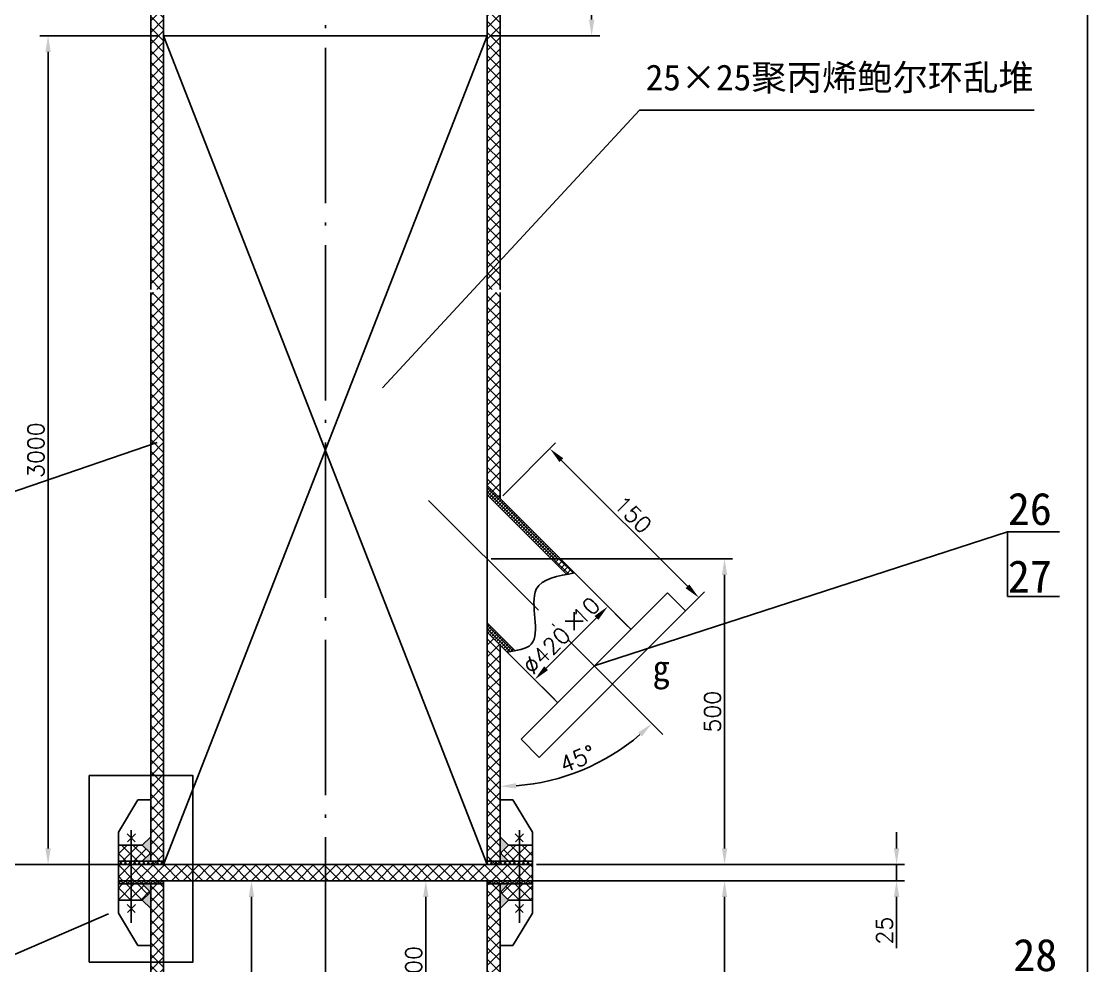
# Model space of a CAD drawing. Extents: x -699 to 795, y -2090 to -821.
# Drawn here: x 286.7 to 452.7, y -1813.9 to -1668 of the extents above; entities that cross this region are included whole.
import ezdxf

# ---------------------------------------------------------------- set-up
doc = ezdxf.new("R2010")
doc.units = 0
doc.header["$MEASUREMENT"] = 0
doc.linetypes.add('ACAD_ISO04W100', pattern=[30.5, 24, -3, 0.5, -3])
doc.layers.get('DEFPOINTS').update_dxf_attribs({"linetype": 'CONTINUOUS'})
for name, color, linetype in [('中线', 1, 'ACAD_ISO04W100'), ('文字', 6, 'CONTINUOUS'), ('标注', 5, 'CONTINUOUS'), ('边框线', 7, 'CONTINUOUS')]:
    doc.layers.add(name, color=color, linetype=linetype)
doc.styles.get("Standard").update_dxf_attribs({"font": 'txt.shx'})
doc.styles.add('临时', font='SIMFANG.TTF', dxfattribs={"height": 4})
doc.styles.add('文字', font='SIMFANG.TTF', dxfattribs={"height": 5})
doc.dimstyles.get("Standard").update_dxf_attribs({"dimtxt": 2.5, "dimasz": 2.5, "dimexe": 1.25, "dimexo": 0.625, "dimtad": 1, "dimdec": 4, "dimdsep": 46, "dimlunit": 6, "dimtxsty": 'Standard', "dimcen": 2.5, "dimadec": 0, "dimazin": 0, "dimtfac": 1, "dimtdec": 4, "dimtmove": 0, "dimatfit": 3, "dimfxl": 1, "dimtolj": 1, "dimtzin": 0, "dimarcsym": 0})
pattern_1 = [(45, (-113.764, -71.2914), (-0.8838835, 0.8838835), []), (135, (-113.764, -71.2914), (-0.8838835, -0.8838835), [])]
pattern_2 = [(45, (-113.764, -71.2914), (-0.35355339, 0.35355339), []), (135, (-113.764, -71.2914), (-0.35355339, -0.35355339), [])]

# ---------------------------------------------------------------- blocks, each defined once
blk = doc.blocks.new('*D54')
at = {"layer": 'DEFPOINTS', "color": 0}
for p in [(333.62, -1800.81), (322.2, -1858.43), (333.86, -1858.43)]:
    blk.add_point(p, dxfattribs=at)
at = {"layer": '标注', "color": 0, "lineweight": -2}
for p, q in [((333, -1800.81), (320.95, -1800.81)), ((322.2, -1803.31), (322.2, -1855.93)), ((333.24, -1858.43), (320.95, -1858.43))]:
    blk.add_line(p, q, dxfattribs=at)
at = {"layer": '标注', "color": 0}
for points in [[(321.78, -1803.31), (322.62, -1803.31), (322.2, -1800.81)], [(321.78, -1855.93), (322.62, -1855.93), (322.2, -1858.43)]]:
    blk.add_solid(points, dxfattribs=at)
at = {"layer": '标注', "color": 0, "insert": (320.33, -1833.91), "char_height": 2.5, "attachment_point": 5, "rotation": 90}
blk.add_mtext('\\A1;800', dxfattribs=at)
blk = doc.blocks.new('*D57')
at = {"layer": 'DEFPOINTS', "color": 0}
for p in [(358.62, -1800.81), (395.32, -1800.81), (378.62, -1983.43)]:
    blk.add_point(p, dxfattribs=at)
at = {"layer": '标注', "color": 0, "lineweight": -2}
for p, q in [((359.25, -1800.81), (396.57, -1800.81)), ((395.32, -1980.93), (395.32, -1803.31)), ((379.25, -1983.43), (396.57, -1983.43))]:
    blk.add_line(p, q, dxfattribs=at)
at = {"layer": '标注', "color": 0}
for points in [[(394.91, -1803.31), (395.74, -1803.31), (395.32, -1800.81)], [(394.91, -1980.93), (395.74, -1980.93), (395.32, -1983.43)]]:
    blk.add_solid(points, dxfattribs=at)
at = {"layer": '标注', "color": 0, "insert": (393.45, -1892.12), "char_height": 2.5, "attachment_point": 5, "rotation": 90}
blk.add_mtext('\\A1;3300', dxfattribs=at)
blk = doc.blocks.new('*D58')
at = {"layer": 'DEFPOINTS', "color": 0}
for p in [(349.15, -1800.81), (350.04, -1800.81), (354.15, -1827.44)]:
    blk.add_point(p, dxfattribs=at)
at = {"layer": '标注', "color": 0, "lineweight": -2}
for p, q in [((349.41, -1800.81), (347.9, -1800.81)), ((349.15, -1824.94), (349.15, -1803.31)), ((353.52, -1827.44), (347.9, -1827.44))]:
    blk.add_line(p, q, dxfattribs=at)
at = {"layer": '标注', "color": 0}
for points in [[(348.73, -1803.31), (349.57, -1803.31), (349.15, -1800.81)], [(348.73, -1824.94), (349.57, -1824.94), (349.15, -1827.44)]]:
    blk.add_solid(points, dxfattribs=at)
at = {"layer": '标注', "color": 0, "insert": (347.27, -1814.13), "char_height": 2.5, "attachment_point": 5, "rotation": 90}
blk.add_mtext('\\A1;400', dxfattribs=at)
blk = doc.blocks.new('*D59')
at = {"layer": 'DEFPOINTS', "color": 0}
for p in [(358.62, -1751.06), (377.91, -1798.31), (395.32, -1798.31)]:
    blk.add_point(p, dxfattribs=at)
at = {"layer": '标注', "color": 0, "lineweight": -2}
for p, q in [((359.25, -1751.06), (396.57, -1751.06)), ((395.32, -1753.56), (395.32, -1795.81)), ((378.54, -1798.31), (396.57, -1798.31))]:
    blk.add_line(p, q, dxfattribs=at)
at = {"layer": '标注', "color": 0}
for points in [[(394.91, -1753.56), (395.74, -1753.56), (395.32, -1751.06)], [(394.91, -1795.81), (395.74, -1795.81), (395.32, -1798.31)]]:
    blk.add_solid(points, dxfattribs=at)
at = {"layer": '标注', "color": 0, "insert": (393.45, -1774.69), "char_height": 2.5, "attachment_point": 5, "rotation": 90}
blk.add_mtext('\\A1;500', dxfattribs=at)
blk = doc.blocks.new('*D60')
at = {"layer": 'DEFPOINTS', "color": 0}
for p in [(276.22, -1510.43), (308.62, -1510.43), (308.62, -1798.31)]:
    blk.add_point(p, dxfattribs=at)
at = {"layer": '标注', "color": 0, "lineweight": -2}
for p, q in [((308, -1510.43), (274.97, -1510.43)), ((276.22, -1795.81), (276.22, -1512.93)), ((308, -1798.31), (274.97, -1798.31))]:
    blk.add_line(p, q, dxfattribs=at)
at = {"layer": '标注', "color": 0}
for points in [[(275.8, -1512.93), (276.63, -1512.93), (276.22, -1510.43)], [(275.8, -1795.81), (276.63, -1795.81), (276.22, -1798.31)]]:
    blk.add_solid(points, dxfattribs=at)
at = {"layer": '标注', "color": 0, "insert": (274.34, -1654.37), "char_height": 2.5, "attachment_point": 5, "rotation": 90}
blk.add_mtext('\\A1;6185', dxfattribs=at)
blk = doc.blocks.new('*D70')
at = {"layer": 'DEFPOINTS', "color": 0}
for p in [(360.62, -1741.75), (391.35, -1757.07), (383.65, -1764.78)]:
    blk.add_point(p, dxfattribs=at)
at = {"layer": '标注', "color": 0, "lineweight": -2}
for p, q in [((361.06, -1741.31), (369.21, -1733.16)), ((370.09, -1735.81), (389.58, -1755.3)), ((384.09, -1764.33), (392.24, -1756.19))]:
    blk.add_line(p, q, dxfattribs=at)
at = {"layer": '标注', "color": 0}
for points in [[(370.39, -1735.52), (369.8, -1736.11), (368.32, -1734.04)], [(389.88, -1755.01), (389.29, -1755.6), (391.35, -1757.07)]]:
    blk.add_solid(points, dxfattribs=at)
at = {"layer": '标注', "color": 0, "insert": (381.16, -1744.23), "char_height": 2.5, "attachment_point": 5, "rotation": 315}
blk.add_mtext('\\A1;150', dxfattribs=at)
blk = doc.blocks.new('*D80')
at = {"layer": 'DEFPOINTS', "color": 0}
for p in [(380.83, -1761.96), (365.98, -1769.73), (369.52, -1773.27)]:
    blk.add_point(p, dxfattribs=at)
at = {"layer": '标注', "color": 0, "lineweight": -2}
for p, q in [((380.39, -1761.52), (376.41, -1757.53)), ((375.52, -1760.18), (367.74, -1767.96)), ((369.08, -1772.83), (365.09, -1768.85))]:
    blk.add_line(p, q, dxfattribs=at)
at = {"layer": '标注', "color": 0}
for points in [[(375.23, -1759.89), (375.82, -1760.48), (377.29, -1758.42)], [(367.45, -1767.67), (368.04, -1768.26), (365.98, -1769.73)]]:
    blk.add_solid(points, dxfattribs=at)
at = {"layer": '标注', "color": 0, "insert": (370.11, -1762.94), "char_height": 2.5, "attachment_point": 5, "rotation": 45}
blk.add_mtext('\\A1;%%c420 10', dxfattribs=at)
blk = doc.blocks.new('*D85')
at = {"layer": 'DEFPOINTS', "color": 0}
for p in [(333.62, -1318.14), (451.41, -1318.14), (389.52, -1983.43)]:
    blk.add_point(p, dxfattribs=at)
at = {"layer": '标注', "color": 0, "lineweight": -2}
for p, q in [((334.25, -1318.14), (452.66, -1318.14)), ((451.41, -1980.93), (451.41, -1320.64)), ((390.14, -1983.43), (452.66, -1983.43))]:
    blk.add_line(p, q, dxfattribs=at)
at = {"layer": '标注', "color": 0}
for points in [[(450.99, -1320.64), (451.83, -1320.64), (451.41, -1318.14)], [(450.99, -1980.93), (451.83, -1980.93), (451.41, -1983.43)]]:
    blk.add_solid(points, dxfattribs=at)
at = {"layer": '标注', "color": 0, "insert": (449.53, -1650.79), "char_height": 2.5, "attachment_point": 5, "rotation": 90}
blk.add_mtext('\\A1;~11305', dxfattribs=at)
blk = doc.blocks.new('*D87')
at = {"layer": 'DEFPOINTS', "color": 0}
for p in [(349.59, -1742.03), (360.62, -1764.38), (385.78, -1778.22), (369.21, -1785.11), (360.62, -1822.59)]:
    blk.add_point(p, dxfattribs=at)
at = {"layer": '标注', "color": 0, "lineweight": -2}
blk.add_arc((360.62, -1753.06), 33.18, 274.3181, 310.6819, dxfattribs=at)
at = {"layer": '标注', "color": 0}
for points in [[(381.97, -1777.92), (382.53, -1778.53), (384.08, -1776.52)], [(363.14, -1786.56), (363.1, -1785.73), (360.62, -1786.24)]]:
    blk.add_solid(points, dxfattribs=at)
at = {"layer": '标注', "color": 0, "insert": (372.6, -1781.98), "char_height": 2.5, "attachment_point": 5, "rotation": 22.5}
blk.add_mtext('\\A1;45°', dxfattribs=at)
blk = doc.blocks.new('*D88')
at = {"layer": 'DEFPOINTS', "color": 0}
for p in [(365.62, -1798.31), (365.62, -1800.81), (421.91, -1800.81)]:
    blk.add_point(p, dxfattribs=at)
at = {"layer": '标注', "color": 0, "lineweight": -2}
for p, q in [((421.91, -1795.81), (421.91, -1793.31)), ((366.25, -1798.31), (423.16, -1798.31)), ((421.91, -1798.31), (421.91, -1800.81)), ((366.25, -1800.81), (423.16, -1800.81)), ((421.91, -1803.31), (421.91, -1811.23))]:
    blk.add_line(p, q, dxfattribs=at)
at = {"layer": '标注', "color": 0}
for points in [[(421.49, -1795.81), (422.33, -1795.81), (421.91, -1798.31)], [(421.49, -1803.31), (422.33, -1803.31), (421.91, -1800.81)]]:
    blk.add_solid(points, dxfattribs=at)
at = {"layer": '标注', "color": 0, "insert": (420.04, -1808.52), "char_height": 2.5, "attachment_point": 5, "rotation": 90}
blk.add_mtext('\\A1;25', dxfattribs=at)
blk = doc.blocks.new('*D199')
at = {"layer": 'DEFPOINTS', "color": 0}
for p in [(290.76, -1670.23), (308.62, -1670.23), (308.62, -1798.31)]:
    blk.add_point(p, dxfattribs=at)
at = {"layer": '标注', "color": 0, "lineweight": -2}
for p, q in [((308, -1670.23), (289.51, -1670.23)), ((290.76, -1795.81), (290.76, -1672.73)), ((308, -1798.31), (289.51, -1798.31))]:
    blk.add_line(p, q, dxfattribs=at)
at = {"layer": '标注', "color": 0}
for points in [[(290.35, -1672.73), (291.18, -1672.73), (290.76, -1670.23)], [(290.35, -1795.81), (291.18, -1795.81), (290.76, -1798.31)]]:
    blk.add_solid(points, dxfattribs=at)
at = {"layer": '标注', "color": 0, "insert": (288.89, -1734.27), "char_height": 2.5, "attachment_point": 5, "rotation": 90}
blk.add_mtext('\\A1;3000', dxfattribs=at)
blk = doc.blocks.new('*D200')
at = {"layer": 'DEFPOINTS', "color": 0}
for p in [(365.62, -1657.87), (374.78, -1657.87), (358.62, -1670.23)]:
    blk.add_point(p, dxfattribs=at)
at = {"layer": '标注', "color": 0, "lineweight": -2}
for p, q in [((366.25, -1657.87), (376.03, -1657.87)), ((374.78, -1667.73), (374.78, -1660.37)), ((359.25, -1670.23), (376.03, -1670.23))]:
    blk.add_line(p, q, dxfattribs=at)
at = {"layer": '标注', "color": 0}
for points in [[(374.36, -1660.37), (375.19, -1660.37), (374.78, -1657.87)], [(374.36, -1667.73), (375.19, -1667.73), (374.78, -1670.23)]]:
    blk.add_solid(points, dxfattribs=at)
at = {"layer": '标注', "color": 0, "insert": (372.9, -1664.05), "char_height": 2.5, "attachment_point": 5, "rotation": 90}
blk.add_mtext('\\A1;150', dxfattribs=at)

msp = doc.modelspace()

# ---------------------------------------------------------------- hatches: boundary and pattern name
at = {"layer": '标注'}
h = msp.add_hatch(dxfattribs=at)
h.set_pattern_fill('ANSI37', color=256, scale=10, style=0)
h.set_pattern_definition(pattern_1)
h.paths.add_polyline_path([(308.62135, -1611.04278), (306.62135, -1610.9241), (306.62135, -1668.92946), (306.62135, -1709.42164), (308.62135, -1709.42164), (308.62135, -1671.92946)])
h.paths.add_polyline_path([(360.62135, -1614.12832), (358.62135, -1614.00965), (358.62135, -1709.42164), (360.62135, -1709.42164), (360.62135, -1704.42163), (360.62135, -1668.92946)])
h = msp.add_hatch(dxfattribs=at)
h.set_pattern_fill('ANSI37', color=256, scale=10, style=0)
h.set_pattern_definition(pattern_1)
h.paths.add_polyline_path([(308.62135, -1709.92164), (306.62135, -1709.92164), (306.62135, -1834.5773), (308.62135, -1836.67946)])
h = msp.add_hatch(dxfattribs=at)
h.set_pattern_fill('ANSI37', color=256, scale=10, style=0)
h.set_pattern_definition(pattern_1)
h.paths.add_polyline_path([(358.62135, -1739.74784), (360.62135, -1741.74784), (360.62135, -1709.92164), (358.62135, -1709.92164)])
h = msp.add_hatch(dxfattribs=at)
h.set_pattern_fill('ANSI37', color=256, scale=3, style=0)
h.set_pattern_definition([(45, (-113.764, -57.5195), (-0.26516504, 0.26516504), []), (135, (-113.764, -57.5195), (-0.26516504, -0.26516504), [])])
edge = h.paths.add_edge_path()
edge.add_line((358.62135, -1760.96104), (358.62135, -1762.37526))
edge.add_line((358.62135, -1762.37526), (361.71249, -1765.4664))
edge.add_spline(control_points=[(361.71249, -1765.4664), (362.12768, -1765.40904), (362.54288, -1765.35167), (362.94179, -1765.28149)], knot_values=[17.750616968, 17.750616968, 17.750616968, 17.750616968, 18.841984224, 18.841984224, 18.841984224, 18.841984224], degree=3, periodic=0)
edge.add_line((362.94179, -1765.28149), (358.62135, -1760.96104))
h.paths.add_polyline_path([(358.62135, -1739.74784), (358.62135, -1741.16205), (368.60906, -1751.14977), (370.02327, -1751.14977)])
h = msp.add_hatch(dxfattribs=at)
h.set_pattern_fill('ANSI37', color=256, scale=5, style=0)
h.set_pattern_definition([(45, (-113.764, -57.5195), (-0.44194174, 0.44194174), []), (135, (-113.764, -57.5195), (-0.44194174, -0.44194174), [])])
edge = h.paths.add_edge_path()
edge.add_line((370.02327, -1751.14977), (368.60906, -1751.14977))
edge.add_line((368.60906, -1751.14977), (370.91719, -1753.4579))
edge.add_spline(control_points=[(370.91719, -1753.4579), (371.3159, -1753.38637), (371.7216, -1753.32008), (372.1273, -1753.25379)], knot_values=[0, 0, 0, 0, 1.026539114, 1.026539114, 1.026539114, 1.026539114], degree=3, periodic=0)
edge.add_line((372.1273, -1753.25379), (370.02327, -1751.14977))
h = msp.add_hatch(dxfattribs=at)
h.set_pattern_fill('ANSI37', color=256, scale=10, style=0)
h.set_pattern_definition(pattern_1)
h.paths.add_polyline_path([(360.62135, -1764.37526), (358.62135, -1762.37526), (358.62135, -1777.94658), (360.62135, -1777.94658)])
h = msp.add_hatch(dxfattribs=at)
h.set_pattern_fill('ANSI37', color=256, scale=10, style=0)
h.set_pattern_definition(pattern_1)
h.paths.add_polyline_path([(360.62135, -1778.14713), (358.62135, -1776.14713), (358.62135, -1823.84046), (360.62135, -1822.58733)])
h = msp.add_hatch(color=256, dxfattribs=at)
h.paths.add_polyline_path([(306.62135, -1794.01329), (305.32135, -1795.31329), (306.47135, -1796.46329), (306.47135, -1796.66329), (305.32135, -1797.81329), (306.62135, -1797.81329)])
h.paths.add_polyline_path([(306.62135, -1801.31329), (305.32135, -1801.31329), (306.47135, -1802.46329), (306.47135, -1802.66329), (305.32135, -1803.81329), (306.62135, -1805.11329)])
h = msp.add_hatch(color=256, dxfattribs=at)
h.paths.add_polyline_path([(361.92135, -1795.31329), (360.62135, -1794.01329), (360.62135, -1797.81329), (361.92135, -1797.81329), (360.77135, -1796.66329), (360.77135, -1796.46329)])
h.paths.add_polyline_path([(361.92135, -1801.31329), (360.62135, -1801.31329), (360.62135, -1805.11329), (361.92135, -1803.81329), (360.77135, -1802.66329), (360.77135, -1802.46329)])
h = msp.add_hatch(dxfattribs=at)
h.set_pattern_fill('ANSI37', color=256, scale=10, style=0)
h.set_pattern_definition(pattern_1)
h.paths.add_polyline_path([(305.32135, -1795.31329), (303.62135, -1795.31329), (303.62135, -1797.81329), (305.32135, -1797.81329), (306.47135, -1796.66329), (306.47135, -1796.46329)])
h.paths.add_polyline_path([(303.62135, -1795.31329), (301.62135, -1795.31329), (301.62135, -1797.81329), (303.62135, -1797.81329)])
h.paths.add_polyline_path([(303.62135, -1798.31329), (301.62135, -1798.31329), (301.62135, -1800.81329), (303.62135, -1800.81329)])
h.paths.add_polyline_path([(306.62135, -1798.31329), (303.62135, -1798.31329), (303.62135, -1800.81329), (306.62135, -1800.81329)])
h.paths.add_polyline_path([(303.62135, -1801.31329), (301.62135, -1801.31329), (301.62135, -1803.81329), (303.62135, -1803.81329)])
h.paths.add_polyline_path([(306.47135, -1802.46329), (305.32135, -1801.31329), (303.62135, -1801.31329), (303.62135, -1803.81329), (305.32135, -1803.81329), (306.47135, -1802.66329)])
h = msp.add_hatch(dxfattribs=at)
h.set_pattern_fill('ANSI37', color=256, scale=10, style=0)
h.set_pattern_definition(pattern_1)
h.paths.add_polyline_path([(363.62135, -1795.31329), (361.92135, -1795.31329), (360.77135, -1796.46329), (360.77135, -1796.66329), (361.92135, -1797.81329), (363.62135, -1797.81329)])
h.paths.add_polyline_path([(365.62135, -1795.31329), (363.62135, -1795.31329), (363.62135, -1797.81329), (365.62135, -1797.81329)])
h.paths.add_polyline_path([(363.62135, -1798.31329), (360.62135, -1798.31329), (360.62135, -1800.81329), (363.62135, -1800.81329)])
h.paths.add_polyline_path([(365.62135, -1798.31329), (363.62135, -1798.31329), (363.62135, -1800.81329), (365.62135, -1800.81329)])
h = msp.add_hatch(dxfattribs=at)
h.set_pattern_fill('ANSI37', color=256, scale=4, style=0)
h.set_pattern_definition(pattern_2)
h.paths.add_polyline_path([(308.62135, -1797.81329), (303.62135, -1797.81329), (303.62135, -1798.31329), (308.62135, -1798.31329)])
h.paths.add_polyline_path([(303.62135, -1797.81329), (301.62135, -1797.81329), (301.62135, -1798.31329), (303.62135, -1798.31329)])
h.paths.add_polyline_path([(303.62135, -1800.81329), (301.62135, -1800.81329), (301.62135, -1801.31329), (303.62135, -1801.31329)])
h.paths.add_polyline_path([(308.62135, -1800.81329), (303.62135, -1800.81329), (303.62135, -1801.31329), (308.62135, -1801.31329)])
h = msp.add_hatch(dxfattribs=at)
h.set_pattern_fill('ANSI37', color=256, scale=4, style=0)
h.set_pattern_definition(pattern_2)
h.paths.add_polyline_path([(363.62135, -1797.81329), (358.62135, -1797.81329), (358.62135, -1798.31329), (363.62135, -1798.31329)])
h.paths.add_polyline_path([(365.62135, -1797.81329), (363.62135, -1797.81329), (363.62135, -1798.31329), (365.62135, -1798.31329)])
h.paths.add_polyline_path([(363.62135, -1800.81329), (358.62135, -1800.81329), (358.62135, -1801.31329), (363.62135, -1801.31329)])
h.paths.add_polyline_path([(365.62135, -1800.81329), (363.62135, -1800.81329), (363.62135, -1801.31329), (365.62135, -1801.31329)])
h = msp.add_hatch(dxfattribs=at)
h.set_pattern_fill('ANSI37', color=256, scale=10, style=0)
h.set_pattern_definition(pattern_1)
h.paths.add_polyline_path([(333.62135, -1798.31329), (308.62135, -1798.31329), (308.62135, -1800.81329), (333.62135, -1800.81329)])
h.paths.add_polyline_path([(358.62135, -1798.31329), (357.42135, -1798.31329), (333.62135, -1798.31329), (333.62135, -1800.81329), (357.42135, -1800.81329), (358.62135, -1800.81329)])
h = msp.add_hatch(dxfattribs=at)
h.set_pattern_fill('ANSI37', color=256, scale=10, style=0)
h.set_pattern_definition(pattern_1)
h.paths.add_polyline_path([(363.62135, -1801.31329), (361.92135, -1801.31329), (360.77135, -1802.46329), (360.77135, -1802.66329), (361.92135, -1803.81329), (363.62135, -1803.81329)])
h.paths.add_polyline_path([(365.62135, -1801.31329), (363.62135, -1801.31329), (363.62135, -1803.81329), (365.62135, -1803.81329)])

# ---------------------------------------------------------------- linework, layer by layer
at = {"layer": '中线'}
for p, q in [((333.62135, -1306.07155), (333.62135, -2009.50839)), ((349.58535, -1742.02555), (385.78392, -1778.22412)), ((303.62135, -1792.99373), (303.62135, -1807.3361)), ((363.62135, -1792.99373), (363.62135, -1807.3361))]:
    msp.add_line(p, q, dxfattribs=at)
at = {"layer": '标注'}
for p, q in [((342.44051, -1724.63064), (382.17326, -1681.72521)), ((307.62135, -1733.10327), (241.59008, -1755.73264)), ((375.17638, -1767.61658), (439.0769, -1746.88595)), ((300.09038, -1805.95121), (273.24152, -1817.55578))]:
    msp.add_line(p, q, dxfattribs=at)
msp.add_lwpolyline([(297.12748, -1784.56784), (313.14077, -1784.56784), (313.14077, -1813.39791), (297.12748, -1813.39791)], close=True, dxfattribs=at)
msp.add_spline([(372.1273, -1753.25379), (366.22602, -1755.77812), (365.41605, -1764.2715), (361.71249, -1765.4664)], degree=3, dxfattribs=at)
at = {"layer": '边框线'}
for p, q in [((306.62135, -1658.37137), (306.62135, -1668.92946)), ((308.62135, -1657.87137), (308.62135, -1671.92946)), ((358.62135, -1657.87137), (358.62135, -1709.42164)), ((360.62135, -1658.37137), (360.62135, -1699.92164)), ((360.62135, -1658.37137), (360.62135, -1668.92946)), ((306.62135, -1668.92946), (306.62135, -1709.42164)), ((358.62135, -1669.42946), (358.62135, -1798.31329)), ((360.62135, -1668.92946), (360.62135, -1709.42164)), ((358.62135, -1670.22594), (308.62135, -1798.31329)), ((308.62135, -1670.22594), (358.62135, -1798.31329)), ((308.62135, -1670.22594), (358.62135, -1670.22594)), ((308.62135, -1671.92946), (308.62135, -1798.31329)), ((382.17326, -1681.72521), (443.19859, -1681.72521)), ((306.62135, -1709.92164), (306.62135, -1797.81329)), ((360.62135, -1709.92164), (360.62135, -1741.74784)), ((358.62135, -1739.74784), (380.83323, -1761.95973)), ((358.62135, -1741.16205), (370.91719, -1753.4579)), ((439.0769, -1746.88595), (447.0769, -1746.88595)), ((439.0769, -1746.88595), (439.0769, -1756.88595)), ((363.86267, -1778.93029), (386.49009, -1756.30287)), ((386.49009, -1756.30287), (389.30576, -1759.11855)), ((439.0769, -1756.88595), (447.0769, -1756.88595)), ((389.30576, -1759.11855), (366.67834, -1781.74596)), ((358.62135, -1760.96104), (362.94806, -1765.28775)), ((358.62135, -1762.37526), (369.51952, -1773.27343)), ((360.62135, -1764.37526), (360.62135, -1797.81329)), ((306.62135, -1797.81329), (306.62135, -1774.31409)), ((360.62135, -1797.81329), (360.62135, -1774.31409)), ((363.86267, -1778.93029), (366.67834, -1781.74596)), ((304.62135, -1788.31329), (301.62135, -1793.31329)), ((306.62135, -1788.31329), (304.62135, -1788.31329)), ((360.62135, -1788.31329), (362.62135, -1788.31329)), ((362.62135, -1788.31329), (365.62135, -1793.31329)), ((301.62135, -1795.31329), (301.62135, -1793.31329)), ((304.21055, -1794.79497), (302.97761, -1793.56327)), ((303.03215, -1794.79497), (304.26509, -1793.56327)), ((305.32135, -1795.31329), (306.62135, -1794.01329)), ((361.92135, -1795.31329), (360.62135, -1794.01329)), ((364.21055, -1794.79497), (362.97761, -1793.56327)), ((363.03215, -1794.79497), (364.26509, -1793.56327)), ((365.62135, -1795.31329), (365.62135, -1793.31329)), ((301.62135, -1795.31329), (301.62135, -1797.81329)), ((301.62135, -1795.31329), (305.32135, -1795.31329)), ((305.32135, -1795.31329), (306.47135, -1796.46329)), ((361.92135, -1795.31329), (360.77135, -1796.46329)), ((361.92135, -1795.31329), (365.62135, -1795.31329)), ((365.62135, -1795.31329), (365.62135, -1797.81329)), ((301.62135, -1797.81329), (308.62135, -1797.81329)), ((301.62135, -1797.81329), (301.62135, -1801.31329)), ((305.32135, -1797.81329), (306.47135, -1796.66329)), ((306.47135, -1796.46329), (306.47135, -1796.66329)), ((358.62135, -1797.81329), (365.62135, -1797.81329)), ((360.77135, -1796.46329), (360.77135, -1796.66329)), ((361.92135, -1797.81329), (360.77135, -1796.66329)), ((365.62135, -1797.81329), (365.62135, -1801.31329)), ((301.62135, -1798.31329), (358.62135, -1798.31329)), ((365.62135, -1798.31329), (357.42135, -1798.31329)), ((357.42135, -1800.81329), (301.62135, -1800.81329)), ((308.62135, -1800.81329), (308.62135, -1897.92946)), ((365.62135, -1800.81329), (357.42135, -1800.81329)), ((358.62135, -1800.81329), (358.62135, -1847.42946)), ((301.62135, -1801.31329), (308.62135, -1801.31329)), ((301.62135, -1801.31329), (301.62135, -1803.81329)), ((305.32135, -1801.31329), (306.47135, -1802.46329)), ((305.32135, -1803.81329), (306.47135, -1802.66329)), ((306.47135, -1802.46329), (306.47135, -1802.66329)), ((306.62135, -1810.81329), (306.62135, -1801.31329)), ((306.62135, -1801.31329), (306.62135, -1836.67946)), ((358.62135, -1801.31329), (365.62135, -1801.31329)), ((360.62135, -1810.81329), (360.62135, -1801.31142)), ((360.62135, -1801.31142), (360.62135, -1822.58733)), ((361.92135, -1801.31329), (360.77135, -1802.46329)), ((360.77135, -1802.46329), (360.77135, -1802.66329)), ((361.92135, -1803.81329), (360.77135, -1802.66329)), ((365.62135, -1801.31329), (365.62135, -1803.81329)), ((301.62135, -1803.81329), (305.32135, -1803.81329)), ((301.62135, -1803.81329), (301.62135, -1805.81329)), ((304.21055, -1805.71036), (302.97761, -1804.47866)), ((303.03215, -1805.71036), (304.26509, -1804.47866)), ((305.32135, -1803.81329), (306.62135, -1805.11329)), ((361.92135, -1803.81329), (360.62135, -1805.11329)), ((361.92135, -1803.81329), (365.62135, -1803.81329)), ((364.21055, -1805.71036), (362.97761, -1804.47866)), ((363.03215, -1805.71036), (364.26509, -1804.47866)), ((365.62135, -1803.81329), (365.62135, -1805.81329)), ((304.62135, -1810.81329), (301.62135, -1805.81329)), ((362.62135, -1810.81329), (365.62135, -1805.81329)), ((306.62135, -1810.81329), (304.62135, -1810.81329)), ((360.62135, -1810.81329), (362.62135, -1810.81329))]:
    msp.add_line(p, q, dxfattribs=at)

# ---------------------------------------------------------------- texts
at = {"layer": '文字', "insert": (383.12996, -1674.6651), "char_height": 4, "width": 94.0044866, "attachment_point": 1, "style": '临时'}
msp.add_mtext('25×25聚丙烯鲍尔环乱堆', dxfattribs=at)
at = {"layer": '标注', "style": '文字'}
for s, p in [('26', (439.10438, -1745.83635)), ('27', (439.10438, -1756.27743)), ('28', (439.94754, -1814.78413))]:
    msp.add_text(s, height=5, dxfattribs=at).set_placement(p)
at = {"layer": '标注', "insert": (371.74208, -1758.62308), "char_height": 2.5, "width": 3.5251098, "attachment_point": 1, "rotation": 315.0316262}
msp.add_mtext('{\\fSimSun|b0|i0|c134|p6;×}', dxfattribs=at)
at = {"layer": '标注', "insert": (384.17147, -1765.9722), "char_height": 4, "width": 67.7966794, "attachment_point": 1, "style": '临时'}
msp.add_mtext('g', dxfattribs=at)

# ---------------------------------------------------------------- dimensions: what is measured, and where the dimension line sits
at = {"layer": '标注'}
for base, p1, p2, text, picture, middle in [((451.40969, -1318.14312), (389.51927, -1983.42946), (333.62135, -1318.14312), '~11305', '*D85', (449.53469, -1650.78629)), ((374.77593, -1657.87137), (358.62135, -1670.22594), (365.62135, -1657.87137), '150', '*D200', (372.90093, -1664.04866)), ((290.76331, -1670.22594), (308.62135, -1798.31329), (308.62135, -1670.22594), '3000', '*D199', (288.88831, -1734.26962)), ((395.32462, -1798.31329), (358.62135, -1751.06155), (377.91049, -1798.31329), '500', '*D59', (393.44962, -1774.68742)), ((349.14976, -1800.81329), (354.14919, -1827.44046), (350.03678, -1800.81329), '400', '*D58', (347.27476, -1814.12687)), ((395.32462, -1800.81329), (378.62135, -1983.42946), (358.62135, -1800.81329), '3300', '*D57', (393.44962, -1892.12137))]:
    dim = msp.add_linear_dim(base=base, p1=p1, p2=p2, angle=90, text=text, dimstyle='Standard', dxfattribs=at)
    dim.commit()
    dim.dimension.update_dxf_attribs({"geometry": picture, "text_midpoint": middle})
for base, p1, p2, angle, text, picture, middle, dimtype in [((276.21688, -1510.42946), (308.62135, -1798.31329), (308.62135, -1510.42946), 90, '6185', '*D60', (276.21688, -1654.37137), 160), ((365.97651, -1769.73042), (380.83323, -1761.95973), (369.51952, -1773.27343), 225, '%%c420 10', '*D80', (371.43812, -1764.26881), 161), ((421.91012, -1800.81329), (365.62135, -1798.31329), (365.62135, -1800.81329), 90, '25', '*D88', (421.91012, -1808.52162), 160), ((322.20121, -1858.42946), (333.62135, -1800.81329), (333.86185, -1858.42946), 90, '800', '*D54', (322.20121, -1833.91208), 160)]:
    dim = msp.add_linear_dim(base=base, p1=p1, p2=p2, angle=angle, text=text, dimstyle='Standard', dxfattribs=at)
    dim.commit()
    dim.dimension.update_dxf_attribs({"geometry": picture, "text_midpoint": middle, "dimtype": dimtype})
dim = msp.add_aligned_dim(p1=(360.62135, -1741.74784), p2=(383.64891, -1764.7754), distance=10.89422, text='150', dimstyle='Standard', dxfattribs=at)
dim.commit()
dim.dimension.update_dxf_attribs({"geometry": '*D70', "text_midpoint": (381.16433, -1744.23242)})
dim = msp.add_angular_dim_2l(base=(369.2088, -1785.11036), line1=((360.62135, -1764.37526), (360.62135, -1822.58733)), line2=((349.58535, -1742.02555), (385.78392, -1778.22412)), dimstyle='Standard', dxfattribs=at)
dim.commit()
dim.dimension.update_dxf_attribs({"geometry": '*D87', "text_midpoint": (372.60101, -1781.98302)})

doc.saveas('drawing.dxf')
